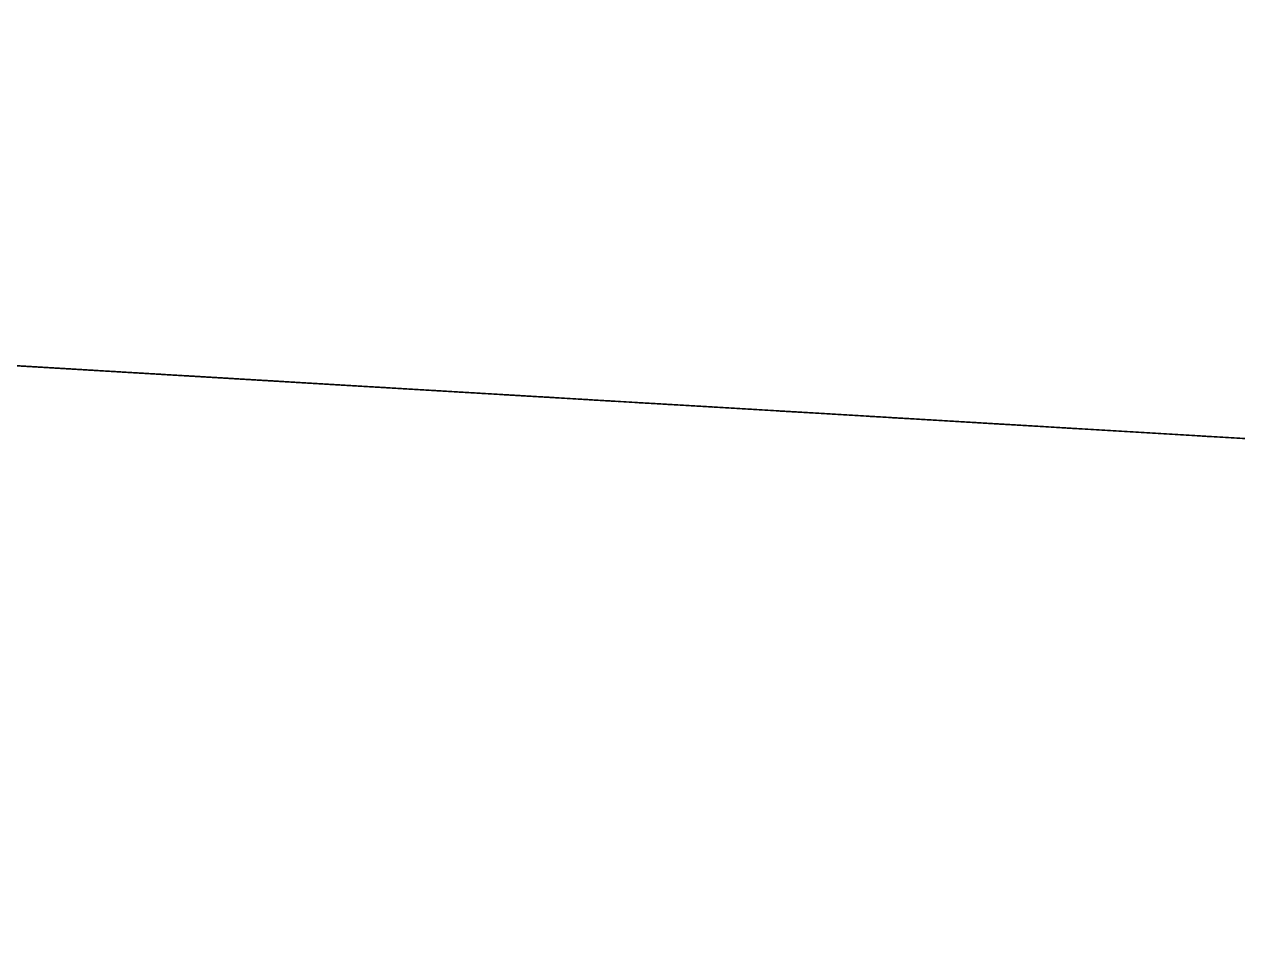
# Model space of a CAD drawing. Extents: x -1732932 to -1731506, y -19081492 to -19081407.
# Drawn here: x -1732546.3 to -1732470.8, y -19081465 to -19081408.7 of the extents above; entities that cross this region are included whole.
import ezdxf

# ---------------------------------------------------------------- set-up
doc = ezdxf.new("R2010")
doc.units = 0
for name, color, linetype in [('PDF_Arco Virtual Pluvial', 7, 'Continuous'), ('PDF_Dique', 7, 'Continuous'), ('PDF_Rede Pluvial', 7, 'Continuous'), ('PDF_Rede Pluvial sem Acesso', 7, 'Continuous')]:
    doc.layers.add(name, color=color, linetype=linetype)

msp = doc.modelspace()

# ---------------------------------------------------------------- linework, layer by layer
for q in [(-1732511.884, -19081431.973), (-1732511.538, -19081431.993), (-1732510.247, -19081432.07), (-1732510.593, -19081432.049)]:
    msp.add_line((-1732511.065, -19081432.021), q)
at = {"layer": 'PDF_Arco Virtual Pluvial'}
for p, q in [((-1732546.2, -19081429.938), (-1732549.195, -19081429.76)), ((-1732544.603, -19081430.032), (-1732547.598, -19081429.855)), ((-1732543.206, -19081430.115), (-1732546.2, -19081429.938)), ((-1732541.608, -19081430.21), (-1732544.403, -19081430.044)), ((-1732540.011, -19081430.305), (-1732543.006, -19081430.127)), ((-1732542.607, -19081430.151), (-1732541.608, -19081430.21)), ((-1732538.215, -19081430.411), (-1732541.209, -19081430.234)), ((-1732536.817, -19081430.494), (-1732539.812, -19081430.316)), ((-1732535.22, -19081430.589), (-1732538.215, -19081430.411)), ((-1732517.653, -19081431.631), (-1732538.015, -19081430.423)), ((-1732533.823, -19081430.672), (-1732536.817, -19081430.494)), ((-1732536.618, -19081430.506), (-1732535.819, -19081430.553)), ((-1732532.226, -19081430.766), (-1732535.22, -19081430.589)), ((-1732530.629, -19081430.861), (-1732533.623, -19081430.683)), ((-1732528.832, -19081430.968), (-1732531.826, -19081430.79)), ((-1732531.427, -19081430.814), (-1732530.429, -19081430.873)), ((-1732527.434, -19081431.05), (-1732530.229, -19081430.885)), ((-1732525.638, -19081431.157), (-1732528.433, -19081430.991)), ((-1732523.841, -19081431.264), (-1732526.836, -19081431.086)), ((-1732525.438, -19081431.169), (-1732524.44, -19081431.228)), ((-1732522.244, -19081431.358), (-1732525.039, -19081431.193)), ((-1732520.448, -19081431.465), (-1732523.442, -19081431.287)), ((-1732518.851, -19081431.559), (-1732521.845, -19081431.382)), ((-1732517.254, -19081431.654), (-1732520.248, -19081431.477)), ((-1732520.048, -19081431.488), (-1732519.25, -19081431.536)), ((-1732515.457, -19081431.761), (-1732518.451, -19081431.583)), ((-1732513.86, -19081431.855), (-1732516.655, -19081431.69)), ((-1732512.064, -19081431.962), (-1732514.858, -19081431.796)), ((-1732514.06, -19081431.844), (-1732513.261, -19081431.891)), ((-1732510.267, -19081432.069), (-1732513.062, -19081431.903)), ((-1732508.271, -19081432.187), (-1732511.065, -19081432.021)), ((-1732509.668, -19081432.104), (-1732508.87, -19081432.151)), ((-1732506.275, -19081432.305), (-1732509.269, -19081432.128)), ((-1732504.279, -19081432.424), (-1732507.073, -19081432.258)), ((-1732503.081, -19081432.495), (-1732506.075, -19081432.317)), ((-1732501.085, -19081432.613), (-1732504.079, -19081432.435)), ((-1732503.68, -19081432.459), (-1732502.881, -19081432.506)), ((-1732499.488, -19081432.708), (-1732502.282, -19081432.542)), ((-1732497.492, -19081432.826), (-1732500.486, -19081432.649)), ((-1732495.895, -19081432.921), (-1732498.889, -19081432.743)), ((-1732498.29, -19081432.779), (-1732497.691, -19081432.814)), ((-1732481.324, -19081433.785), (-1732496.893, -19081432.862)), ((-1732493.699, -19081433.051), (-1732496.693, -19081432.873)), ((-1732491.703, -19081433.169), (-1732494.498, -19081433.004)), ((-1732492.502, -19081433.122), (-1732491.703, -19081433.169)), ((-1732489.308, -19081433.311), (-1732492.302, -19081433.134)), ((-1732487.312, -19081433.43), (-1732490.306, -19081433.252)), ((-1732485.116, -19081433.56), (-1732487.911, -19081433.394)), ((-1732487.112, -19081433.442), (-1732486.314, -19081433.489)), ((-1732482.921, -19081433.69), (-1732485.715, -19081433.524)), ((-1732480.725, -19081433.82), (-1732483.52, -19081433.655)), ((-1732478.53, -19081433.95), (-1732481.524, -19081433.773)), ((-1732481.124, -19081433.797), (-1732480.326, -19081433.844)), ((-1732476.334, -19081434.081), (-1732479.129, -19081433.915)), ((-1732474.338, -19081434.199), (-1732477.133, -19081434.033)), ((-1732475.935, -19081434.104), (-1732474.937, -19081434.163)), ((-1732472.143, -19081434.329), (-1732474.937, -19081434.163)), ((-1732469.947, -19081434.459), (-1732472.742, -19081434.294))]:
    msp.add_line(p, q, dxfattribs=at)
for points in [[(-1732464.159, -19081434.803), (-1732496.893, -19081432.862), (-1732502.881, -19081432.506), (-1732505.676, -19081432.341), (-1732508.67, -19081432.163), (-1732515.457, -19081431.761), (-1732516.056, -19081431.725), (-1732532.425, -19081430.754), (-1732534.821, -19081430.612), (-1732539.013, -19081430.364), (-1732541.409, -19081430.222), (-1732545.002, -19081430.009), (-1732548.396, -19081429.807), (-1732552.389, -19081429.571), (-1732557.58, -19081429.263), (-1732563.569, -19081428.908), (-1732566.964, -19081428.706), (-1732567.163, -19081428.694), (-1732571.356, -19081428.446), (-1732573.952, -19081428.292), (-1732578.743, -19081428.008), (-1732581.539, -19081427.842), (-1732587.728, -19081427.475)], [(-1732567.163, -19081428.694), (-1732554.585, -19081429.44), (-1732520.847, -19081431.441), (-1732513.461, -19081431.879), (-1732492.701, -19081433.11), (-1732466.554, -19081434.661), (-1732434.622, -19081436.554), (-1732402.494, -19081438.459)]]:
    msp.add_lwpolyline(points, dxfattribs=at)
for points in [[(-1732535.619, -19081430.565), (-1732538.215, -19081430.411), (-1732539.213, -19081430.352)], [(-1732532.824, -19081430.731), (-1732535.619, -19081430.565), (-1732531.826, -19081430.79)], [(-1732526.836, -19081431.086), (-1732529.231, -19081430.944), (-1732525.638, -19081431.157)], [(-1732488.11, -19081433.382), (-1732490.506, -19081433.24), (-1732486.913, -19081433.453)]]:
    msp.add_lwpolyline(points, close=True, dxfattribs=at)
at = {"layer": 'PDF_Dique'}
for p, q in [((-1732540.011, -19081430.305), (-1732543.405, -19081430.103)), ((-1732531.627, -19081430.802), (-1732533.024, -19081430.719)), ((-1732520.448, -19081431.465), (-1732520.448, -19081431.465)), ((-1732517.453, -19081431.642), (-1732513.062, -19081431.903)), ((-1732506.275, -19081432.305), (-1732507.273, -19081432.246)), ((-1732495.496, -19081432.944), (-1732498.49, -19081432.767)), ((-1732489.707, -19081433.288), (-1732490.705, -19081433.228))]:
    msp.add_line(p, q, dxfattribs=at)
for points in [[(-1732484.917, -19081433.572), (-1732520.448, -19081431.465), (-1732565.965, -19081428.765), (-1732618.879, -19081425.627), (-1732690.776, -19081421.363), (-1732708.354, -19081420.32), (-1732724.534, -19081419.36), (-1732758.896, -19081417.322), (-1732779.874, -19081416.077), (-1732794.66, -19081415.2), (-1732798.656, -19081414.963), (-1732805.25, -19081414.572), (-1732813.443, -19081414.086), (-1732816.241, -19081413.92), (-1732827.631, -19081413.244), (-1732852.811, -19081411.75), (-1732858.607, -19081411.406), (-1732864.403, -19081411.062), (-1732870.199, -19081410.718), (-1732882.991, -19081409.959), (-1732904.778, -19081408.666)], [(-1732479.927, -19081433.868), (-1732520.448, -19081431.465), (-1732565.167, -19081428.813), (-1732613.487, -19081425.947), (-1732658.22, -19081423.294), (-1732690.976, -19081421.351), (-1732712.749, -19081420.059), (-1732729.129, -19081419.088), (-1732736.52, -19081418.649), (-1732762.692, -19081417.097), (-1732782.272, -19081415.935), (-1732793.661, -19081415.259), (-1732798.656, -19081414.963)], [(-1732155.766, -19081453.084), (-1732198.634, -19081450.543), (-1732210.2, -19081449.858), (-1732249.486, -19081447.529), (-1732285.786, -19081445.378), (-1732298.751, -19081444.609), (-1732313.712, -19081443.722), (-1732376.355, -19081440.009), (-1732443.204, -19081436.045), (-1732585.931, -19081427.581), (-1732609.094, -19081426.208), (-1732609.294, -19081426.196), (-1732672.001, -19081422.476)], [(-1732543.405, -19081430.103), (-1732554.984, -19081429.417), (-1732562.97, -19081428.943), (-1732581.339, -19081427.854), (-1732588.327, -19081427.439)], [(-1732586.131, -19081427.569), (-1732577.545, -19081428.079), (-1732564.767, -19081428.836), (-1732556.182, -19081429.346), (-1732543.405, -19081430.103), (-1732456.775, -19081435.24), (-1732351.815, -19081441.463), (-1732321.691, -19081443.249)], [(-1732490.705, -19081433.228), (-1732539.412, -19081430.34), (-1732529.032, -19081430.956), (-1732568.96, -19081428.588)], [(-1732557.979, -19081429.239), (-1732550.592, -19081429.677), (-1732539.412, -19081430.34)], [(-1732556.182, -19081429.346), (-1732549.993, -19081429.713), (-1732526.237, -19081431.121), (-1732498.49, -19081432.767), (-1732491.504, -19081433.181), (-1732484.917, -19081433.572)], [(-1732419.655, -19081437.441), (-1732441.807, -19081436.128), (-1732460.567, -19081435.016), (-1732468.351, -19081434.554), (-1732513.062, -19081431.903), (-1732533.024, -19081430.719), (-1732549.993, -19081429.713)], [(-1732547.598, -19081429.855), (-1732541.01, -19081430.245), (-1732528.632, -19081430.979), (-1732513.461, -19081431.879)], [(-1732545.202, -19081429.997), (-1732539.412, -19081430.34), (-1732533.823, -19081430.672)], [(-1732449.191, -19081435.69), (-1732450.987, -19081435.584), (-1732479.129, -19081433.915), (-1732507.273, -19081432.246), (-1732511.065, -19081432.021), (-1732541.01, -19081430.245)], [(-1732531.826, -19081430.79), (-1732539.412, -19081430.34), (-1732539.213, -19081430.352)], [(-1732530.629, -19081430.861), (-1732538.414, -19081430.399), (-1732531.627, -19081430.802), (-1732526.037, -19081431.133)], [(-1732527.235, -19081431.062), (-1732529.032, -19081430.956), (-1732534.821, -19081430.612)], [(-1732534.222, -19081430.648), (-1732530.629, -19081430.861), (-1732507.872, -19081432.211)], [(-1732530.629, -19081430.861), (-1732453.182, -19081435.453), (-1732400.299, -19081438.589), (-1732347.825, -19081441.7), (-1732316.106, -19081443.58)], [(-1732515.457, -19081431.761), (-1732519.25, -19081431.536), (-1732513.062, -19081431.903), (-1732510.866, -19081432.033)], [(-1732519.05, -19081431.548), (-1732518.851, -19081431.559), (-1732505.476, -19081432.353), (-1732464.159, -19081434.803), (-1732424.046, -19081437.181), (-1732433.225, -19081436.637)], [(-1732512.463, -19081431.938), (-1732514.259, -19081431.832), (-1732519.05, -19081431.548)], [(-1732514.858, -19081431.796), (-1732506.874, -19081432.27), (-1732505.476, -19081432.353)], [(-1732468.55, -19081434.542), (-1732468.151, -19081434.566), (-1732503.879, -19081432.447), (-1732514.259, -19081431.832), (-1732511.065, -19081432.021)], [(-1732470.945, -19081434.4), (-1732470.945, -19081434.4), (-1732511.065, -19081432.021), (-1732509.269, -19081432.128)], [(-1732509.868, -19081432.092), (-1732507.872, -19081432.211), (-1732487.112, -19081433.442), (-1732449.39, -19081435.678), (-1732433.225, -19081436.637), (-1732431.629, -19081436.731)], [(-1732506.674, -19081432.282), (-1732506.874, -19081432.27), (-1732466.355, -19081434.672), (-1732466.155, -19081434.684)], [(-1732506.275, -19081432.305), (-1732503.879, -19081432.447), (-1732503.48, -19081432.471)], [(-1732092.572, -19081456.829), (-1732123.27, -19081455.01), (-1732137.026, -19081454.195), (-1732218.575, -19081449.362), (-1732386.531, -19081439.405), (-1732450.787, -19081435.595), (-1732505.676, -19081432.341)], [(-1732490.106, -19081433.264), (-1732490.705, -19081433.228), (-1732482.322, -19081433.726)], [(-1732482.522, -19081433.714), (-1732484.917, -19081433.572), (-1732479.927, -19081433.868)], [(-1732477.532, -19081434.01), (-1732479.927, -19081433.868), (-1732466.355, -19081434.672), (-1732458.97, -19081435.11), (-1732456.775, -19081435.24)], [(-1732473.54, -19081434.246), (-1732464.159, -19081434.803), (-1732465.956, -19081434.696)]]:
    msp.add_lwpolyline(points, dxfattribs=at)
for points in [[(-1732546.799, -19081429.902), (-1732544.803, -19081430.02), (-1732543.804, -19081430.08)], [(-1732546.2, -19081429.938), (-1732544.004, -19081430.068), (-1732543.206, -19081430.115)], [(-1732544.603, -19081430.032), (-1732542.008, -19081430.186), (-1732544.603, -19081430.032)], [(-1732544.204, -19081430.056), (-1732541.01, -19081430.245), (-1732543.206, -19081430.115)], [(-1732541.608, -19081430.21), (-1732544.204, -19081430.056), (-1732541.608, -19081430.21)], [(-1732540.411, -19081430.281), (-1732543.206, -19081430.115), (-1732540.61, -19081430.269)], [(-1732540.411, -19081430.281), (-1732542.806, -19081430.139), (-1732540.011, -19081430.305)], [(-1732540.81, -19081430.257), (-1732539.213, -19081430.352), (-1732537.815, -19081430.435)], [(-1732539.812, -19081430.316), (-1732537.616, -19081430.447), (-1732537.017, -19081430.482)], [(-1732537.017, -19081430.482), (-1732537.616, -19081430.447), (-1732534.621, -19081430.624)], [(-1732534.222, -19081430.648), (-1732537.017, -19081430.482), (-1732534.821, -19081430.612)], [(-1732536.817, -19081430.494), (-1732534.821, -19081430.612), (-1732533.823, -19081430.672)], [(-1732536.418, -19081430.518), (-1732534.422, -19081430.636), (-1732533.623, -19081430.683)], [(-1732536.019, -19081430.541), (-1732534.022, -19081430.66), (-1732533.024, -19081430.719)], [(-1732533.423, -19081430.695), (-1732535.819, -19081430.553), (-1732532.824, -19081430.731)], [(-1732532.226, -19081430.766), (-1732531.627, -19081430.802), (-1732534.621, -19081430.624)], [(-1732533.623, -19081430.683), (-1732530.828, -19081430.849), (-1732532.625, -19081430.743)], [(-1732533.423, -19081430.695), (-1732532.425, -19081430.754), (-1732530.429, -19081430.873)], [(-1732530.828, -19081430.849), (-1732528.433, -19081430.991), (-1732527.834, -19081431.027)], [(-1732529.032, -19081430.956), (-1732528.433, -19081430.991), (-1732526.237, -19081431.121)], [(-1732524.44, -19081431.228), (-1732527.434, -19081431.05), (-1732524.839, -19081431.204)], [(-1732522.045, -19081431.37), (-1732524.44, -19081431.228), (-1732521.446, -19081431.406)], [(-1732522.843, -19081431.323), (-1732520.647, -19081431.453), (-1732519.849, -19081431.5)], [(-1732521.046, -19081431.429), (-1732518.851, -19081431.559), (-1732518.052, -19081431.607)], [(-1732518.651, -19081431.571), (-1732517.453, -19081431.642), (-1732515.657, -19081431.749)], [(-1732518.451, -19081431.583), (-1732515.457, -19081431.761), (-1732517.254, -19081431.654)], [(-1732517.852, -19081431.619), (-1732515.856, -19081431.737), (-1732514.858, -19081431.796)], [(-1732517.054, -19081431.666), (-1732514.659, -19081431.808), (-1732514.459, -19081431.82)], [(-1732514.259, -19081431.832), (-1732516.455, -19081431.702), (-1732513.261, -19081431.891)], [(-1732513.66, -19081431.867), (-1732516.056, -19081431.725), (-1732512.862, -19081431.915)], [(-1732514.259, -19081431.832), (-1732512.064, -19081431.962), (-1732511.265, -19081432.009)], [(-1732514.259, -19081431.832), (-1732512.463, -19081431.938), (-1732511.465, -19081431.997)], [(-1732513.062, -19081431.903), (-1732510.866, -19081432.033), (-1732513.66, -19081431.867)], [(-1732512.862, -19081431.915), (-1732512.463, -19081431.938), (-1732510.267, -19081432.069)], [(-1732511.864, -19081431.974), (-1732509.469, -19081432.116), (-1732512.463, -19081431.938)], [(-1732510.866, -19081432.033), (-1732508.87, -19081432.151), (-1732508.071, -19081432.199)], [(-1732509.668, -19081432.104), (-1732509.668, -19081432.104), (-1732507.073, -19081432.258)], [(-1732505.476, -19081432.353), (-1732505.676, -19081432.341), (-1732508.071, -19081432.199)], [(-1732506.874, -19081432.27), (-1732504.478, -19081432.412), (-1732504.279, -19081432.424)], [(-1732504.079, -19081432.435), (-1732501.484, -19081432.589), (-1732504.079, -19081432.435)], [(-1732498.889, -19081432.743), (-1732501.484, -19081432.589), (-1732498.889, -19081432.743)], [(-1732499.488, -19081432.708), (-1732501.284, -19081432.601), (-1732498.49, -19081432.767)], [(-1732499.288, -19081432.72), (-1732497.093, -19081432.85), (-1732496.294, -19081432.897)], [(-1732495.695, -19081432.933), (-1732498.29, -19081432.779), (-1732495.695, -19081432.933)], [(-1732496.893, -19081432.862), (-1732494.897, -19081432.98), (-1732493.899, -19081433.039)], [(-1732491.304, -19081433.193), (-1732494.298, -19081433.015), (-1732493.1, -19081433.086)], [(-1732492.502, -19081433.122), (-1732490.705, -19081433.228), (-1732493.699, -19081433.051)], [(-1732489.907, -19081433.276), (-1732492.302, -19081433.134), (-1732489.308, -19081433.311)], [(-1732489.707, -19081433.288), (-1732492.102, -19081433.146), (-1732488.909, -19081433.335)], [(-1732491.703, -19081433.169), (-1732490.506, -19081433.24), (-1732488.709, -19081433.347)], [(-1732488.51, -19081433.359), (-1732490.506, -19081433.24), (-1732491.504, -19081433.181)], [(-1732490.106, -19081433.264), (-1732487.711, -19081433.406), (-1732487.112, -19081433.442)], [(-1732487.711, -19081433.406), (-1732485.316, -19081433.548), (-1732488.31, -19081433.371)], [(-1732486.913, -19081433.453), (-1732487.512, -19081433.418), (-1732484.518, -19081433.595)], [(-1732485.316, -19081433.548), (-1732487.112, -19081433.442), (-1732484.118, -19081433.619)], [(-1732485.915, -19081433.513), (-1732483.52, -19081433.655), (-1732486.514, -19081433.477)], [(-1732484.118, -19081433.619), (-1732482.122, -19081433.737), (-1732481.124, -19081433.797)], [(-1732477.133, -19081434.033), (-1732479.528, -19081433.891), (-1732476.733, -19081434.057)], [(-1732474.937, -19081434.163), (-1732472.742, -19081434.294), (-1732472.143, -19081434.329)]]:
    msp.add_lwpolyline(points, close=True, dxfattribs=at)
at = {"layer": 'PDF_Rede Pluvial'}
for p, q in [((-1732544.403, -19081430.044), (-1732545.601, -19081429.973)), ((-1732542.008, -19081430.186), (-1732543.206, -19081430.115)), ((-1732539.412, -19081430.34), (-1732540.61, -19081430.269)), ((-1732534.022, -19081430.66), (-1732535.42, -19081430.577)), ((-1732531.227, -19081430.826), (-1732532.625, -19081430.743)), ((-1732528.433, -19081430.991), (-1732529.83, -19081430.908)), ((-1732525.638, -19081431.157), (-1732527.035, -19081431.074)), ((-1732522.843, -19081431.323), (-1732524.24, -19081431.24)), ((-1732519.849, -19081431.5), (-1732521.446, -19081431.406)), ((-1732516.455, -19081431.702), (-1732518.252, -19081431.595)), ((-1732513.062, -19081431.903), (-1732514.858, -19081431.796)), ((-1732509.868, -19081432.092), (-1732511.465, -19081431.997)), ((-1732506.674, -19081432.282), (-1732508.271, -19081432.187)), ((-1732503.48, -19081432.471), (-1732505.077, -19081432.376)), ((-1732500.087, -19081432.672), (-1732501.684, -19081432.577)), ((-1732496.893, -19081432.862), (-1732498.49, -19081432.767)), ((-1732493.3, -19081433.075), (-1732495.097, -19081432.968)), ((-1732489.707, -19081433.288), (-1732491.504, -19081433.181)), ((-1732486.314, -19081433.489), (-1732488.11, -19081433.382)), ((-1732482.721, -19081433.702), (-1732484.518, -19081433.595)), ((-1732479.129, -19081433.915), (-1732480.925, -19081433.808)), ((-1732475.536, -19081434.128), (-1732477.332, -19081434.021)), ((-1732472.143, -19081434.329), (-1732473.74, -19081434.235))]:
    msp.add_line(p, q, dxfattribs=at)
msp.add_lwpolyline([(-1732536.817, -19081430.494), (-1732538.015, -19081430.423), (-1732538.215, -19081430.411)], dxfattribs=at)
at = {"layer": 'PDF_Rede Pluvial sem Acesso'}
msp.add_lwpolyline([(-1731955.068, -19081464.976), (-1731971.805, -19081463.985), (-1731983.959, -19081463.265), (-1732015.642, -19081461.388), (-1732019.029, -19081461.187), (-1732121.277, -19081455.128), (-1732205.015, -19081450.165), (-1732335.057, -19081442.457), (-1732356.603, -19081441.18), (-1732396.508, -19081438.814), (-1732431.629, -19081436.731), (-1732448.193, -19081435.749), (-1732533.024, -19081430.719), (-1732654.825, -19081423.495), (-1732719.54, -19081419.656), (-1732753.302, -19081417.654), (-1732764.09, -19081417.014), (-1732780.873, -19081416.018), (-1732805.45, -19081414.56)], dxfattribs=at)

doc.saveas('drawing.dxf')
